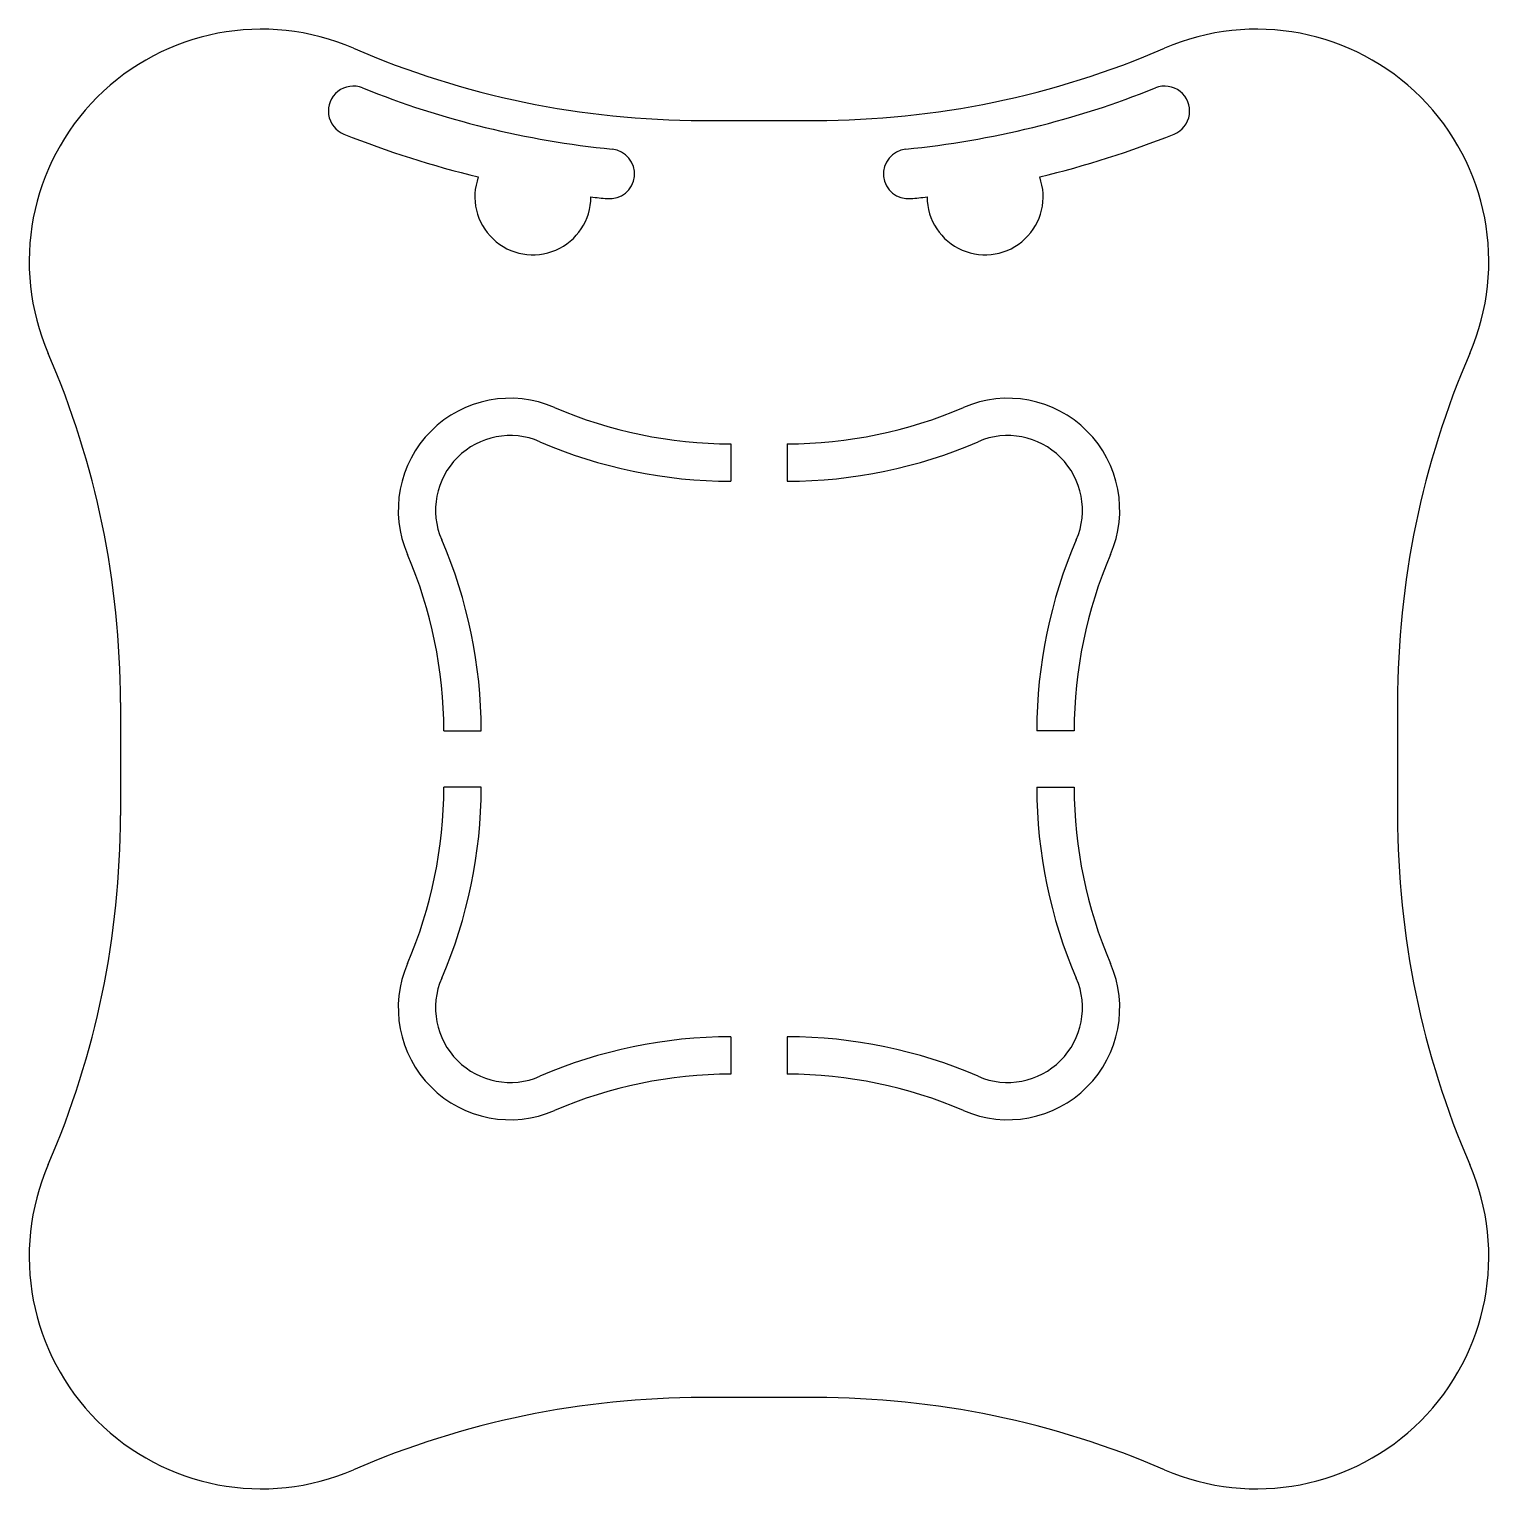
# Model space of a CAD drawing. Header units: millimetres. Extents: x -44 to 44, y -44 to 44.
import ezdxf

# ---------------------------------------------------------------- set-up
doc = ezdxf.new("R2010")
doc.units = ezdxf.units.MM
for name, color, linetype in [('MirroredSketch', 7, 'CONTINUOUS'), ('Offset2D', 7, 'CONTINUOUS'), ('Sketch001', 7, 'CONTINUOUS'), ('Sketch008', 7, 'CONTINUOUS')]:
    doc.layers.add(name, color=color, linetype=linetype)

msp = doc.modelspace()

# ---------------------------------------------------------------- linework, layer by layer
at = {"layer": 'MirroredSketch'}
for centre, radius, start, end in [((24.462, 39.067), 1.5, -68.1337, 111.86994), ((3.416, 91.5), 55, -84.32817, -68.13006), ((3.416, 91.5), 58, -76.535, -68.13015), ((9, 35.277), 1.5, 95.67183, -84.32817), ((13.632, 33.899), 3.5, -179.85638, 19.97061), ((3.416, 91.5), 58, -84.32817, -83.35077)]:
    msp.add_arc(centre, radius, start, end, dxfattribs=at)
at = {"layer": 'Offset2D'}
for p, q in [((-3.41, 38.5), (3.41, 38.5)), ((-38.5, 3.41), (-38.5, -3.41)), ((38.5, 3.41), (38.5, -3.41)), ((3.41, -38.5), (-3.41, -38.5))]:
    msp.add_line(p, q, dxfattribs=at)
for centre, radius, start, end in [((-30, 30), 14, 66.62696, -156.62696), ((30, 30), 14, -23.37304, 113.37304), ((-3.41, 91.525), 53.025, -113.37304, -90), ((3.41, 91.525), 53.025, -90, -66.62696), ((-91.525, 3.41), 53.025, 0, 23.37304), ((91.525, 3.41), 53.025, 156.62696, 180), ((-91.525, -3.41), 53.025, -23.37304, 0), ((91.525, -3.41), 53.025, 180, -156.62696), ((-30, -30), 14, 156.62696, -66.62696), ((30, -30), 14, -113.37304, 23.37304), ((-3.41, -91.525), 53.025, 90, 113.37304), ((3.41, -91.525), 53.025, 66.62696, 90)]:
    msp.add_arc(centre, radius, start, end, dxfattribs=at)
at = {"layer": 'Sketch001'}
for centre, radius, start, end in [((-24.462, 39.067), 1.5, 68.13006, -111.8663), ((-3.416, 91.5), 55, -111.86994, -95.67183), ((-3.416, 91.5), 58, -111.86985, -103.465), ((-9, 35.277), 1.5, -95.67183, 84.32817), ((-13.632, 33.899), 3.5, 160.02939, -0.14362), ((-3.416, 91.5), 58, -96.64923, -95.67183)]:
    msp.add_arc(centre, radius, start, end, dxfattribs=at)
at = {"layer": 'Sketch008'}
for p, q in [((-1.705, 19), (-1.705, 16.75)), ((1.705, 19), (1.705, 16.75)), ((-19, 1.705), (-16.75, 1.705)), ((19, 1.705), (16.75, 1.705)), ((-16.75, -1.705), (-19, -1.705)), ((16.75, -1.705), (19, -1.705)), ((-1.705, -16.75), (-1.705, -19)), ((1.705, -16.75), (1.705, -19))]:
    msp.add_line(p, q, dxfattribs=at)
for centre, radius, start, end in [((-15, 15), 6.75, 66.62696, -156.62696), ((-1.705, 45.763), 26.763, -113.37304, -90), ((1.705, 45.763), 26.763, -90, -66.62696), ((15, 15), 6.75, -23.37304, 113.37304), ((-15, 15), 4.5, 66.62696, -156.62696), ((15, 15), 4.5, -23.37304, 113.37304), ((-1.705, 45.763), 29.013, -113.37304, -90), ((1.705, 45.763), 29.013, -90, -66.62696), ((-45.763, 1.705), 29.013, 0, 23.37304), ((45.763, 1.705), 29.013, 156.62696, 180), ((-45.763, 1.705), 26.763, 0, 23.37304), ((45.763, 1.705), 26.763, 156.62696, 180), ((-45.763, -1.705), 26.763, -23.37304, 0), ((-45.763, -1.705), 29.013, -23.37304, 0), ((45.763, -1.705), 29.013, 180, -156.62696), ((45.763, -1.705), 26.763, 180, -156.62696), ((-15, -15), 6.75, 156.62696, -66.62696), ((15, -15), 6.75, -113.37304, 23.37304), ((-15, -15), 4.5, 156.62696, -66.62696), ((15, -15), 4.5, -113.37304, 23.37304), ((-1.705, -45.763), 29.013, 90, 113.37304), ((1.705, -45.763), 29.013, 66.62696, 90), ((-1.705, -45.763), 26.763, 90, 113.37304), ((1.705, -45.763), 26.763, 66.62696, 90)]:
    msp.add_arc(centre, radius, start, end, dxfattribs=at)

doc.saveas('drawing.dxf')
